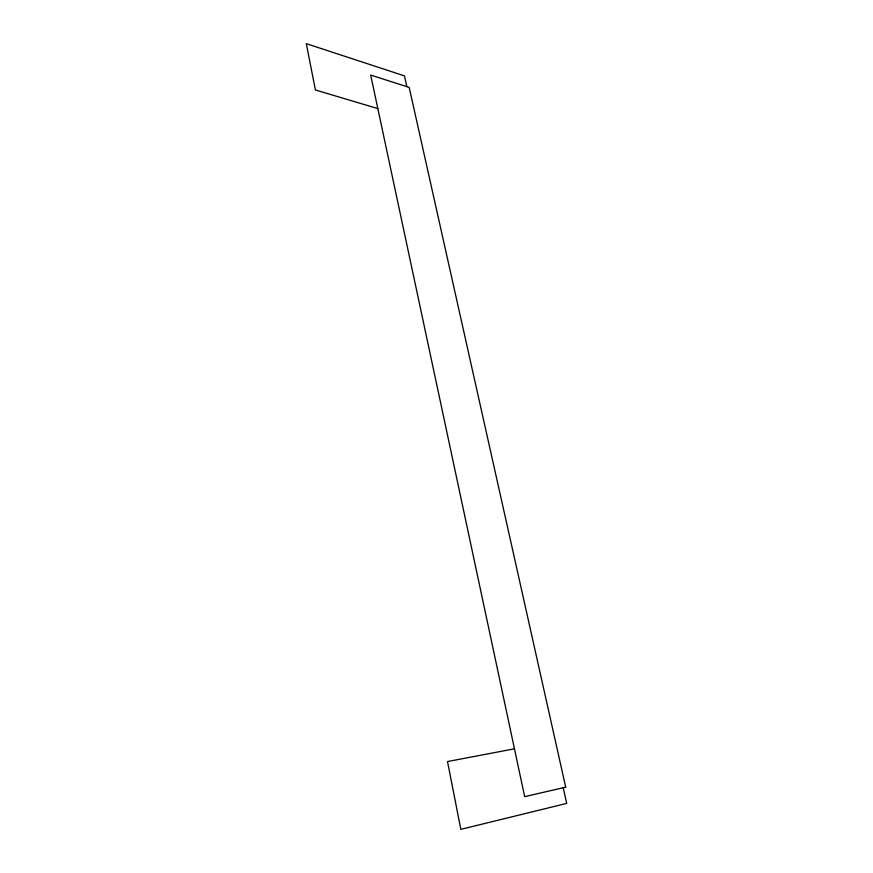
<?xml version="1.0" encoding="UTF-8"?>
<svg xmlns="http://www.w3.org/2000/svg" width="873" height="873" viewBox="0 0 873 873"><rect width="100%" height="100%" fill="white"/><g stroke="black" fill="none" stroke-linecap="round" stroke-linejoin="round"><path stroke-width="1.31" d="M514.459 748.816L447.5 761.551L460.835 829.35L566.708 803.4L563.216 787.752M377.834 108.579L315.404 89.974L306.292 43.65L404.439 75.875L406.84 86.656M565.704 787.173L524.673 796.656L370.676 75.056L409.186 87.409L565.704 787.173"/></g></svg>
